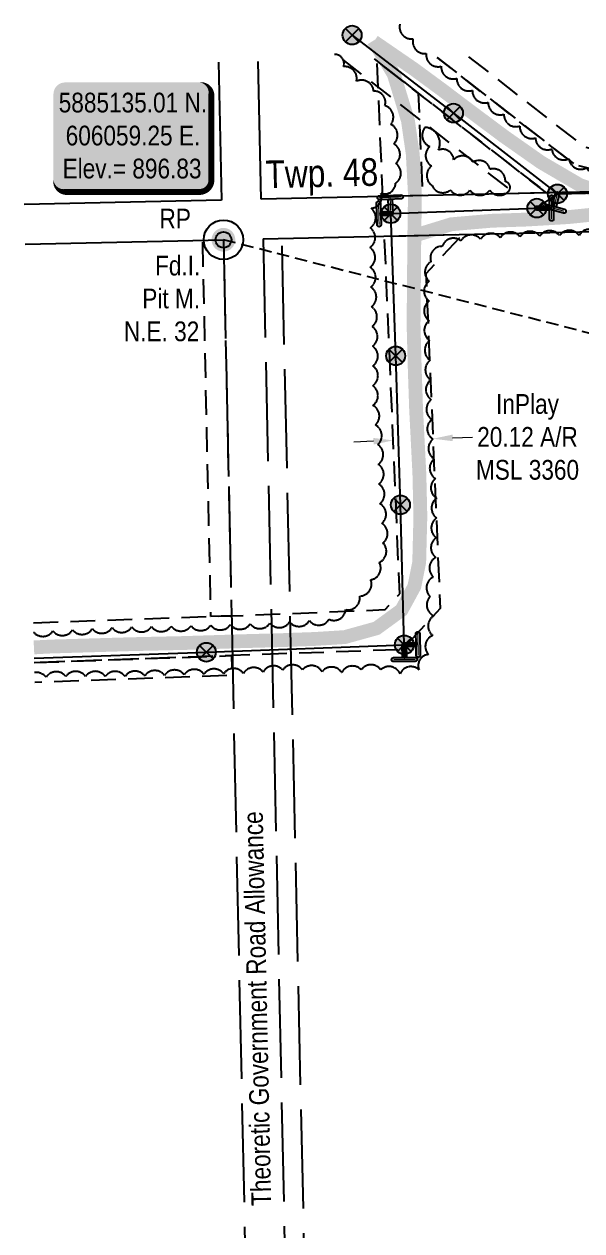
# Model space of a CAD drawing. Extents: x 603855 to 610284, y 5883755 to 5888048.
# Drawn here: x 605958 to 606241, y 5884633 to 5885244 of the extents above; entities that cross this region are included whole.
import ezdxf

# ---------------------------------------------------------------- set-up
doc = ezdxf.new("R2010")
doc.units = 0
doc.header["$LTSCALE"] = 5
doc.header["$PDMODE"] = 34
doc.header["$PDSIZE"] = 0.03
for name, pattern in [('0', [1, 1, 0]), ('foc-ACCESSROAD', [3.75, 2.5, -1.25]), ('foc-FLOWLINE', [3.75, 2.5, -1.25]), ('foc-TIELINE', [1.875, 1.25, -0.625]), ('foc-UNSURVEYED', [12.5, 10, -2.5]), ('POWERLINE5', [7.8, 2.4, -0.6, 0.6, -0.6, 0.6, -0.6, 2.4])]:
    doc.linetypes.add(name, pattern=pattern)
doc.layers.get('Defpoints').update_dxf_attribs({"color": 9})
for name, color, linetype in [('35', 37, 'Continuous'), ('AS-POWER', 104, 'foc-POWER'), ('AS-POWER-EXISTING', 72, 'POWERLINE5'), ('AS-ROADS', 254, 'Continuous'), ('AS-SYMBOL', 7, 'Continuous'), ('C-AR', 13, 'foc-ACCESSROAD'), ('C-FLOWLINE', 13, 'foc-FLOWLINE'), ('C-WS', 13, 'foc-ACCESSROAD'), ('D-TXT', 6, 'Continuous'), ('DETAIL-T', 7, 'Continuous'), ('F-EZE', 190, 'foc-FLOWLINE'), ('L-MON', 1, 'Continuous'), ('L-MON-T', 1, 'Continuous'), ('L-ROAD-T', 7, 'Continuous'), ('L-SEC', 7, 'Continuous'), ('L-TIE', 7, 'foc-TIELINE'), ('L-USEC', 7, 'foc-UNSURVEYED'), ('T-BUSH', 110, '0')]:
    doc.layers.add(name, color=color, linetype=linetype)
doc.layers.add('C-AR-T', color=13, linetype='Continuous', lineweight=9)
doc.styles.add('80', font='ARIALN.TTF', dxfattribs={"height": 10})
doc.styles.add('80CG', font='ARIALN.TTF', dxfattribs={"height": 10})
doc.styles.add('80L', font='ARIALN.TTF', dxfattribs={"height": 10})
doc.styles.add('foc-LtypeFont', font='ARIALN.TTF', dxfattribs={"height": 7.35})
doc.linetypes.add('foc-POWER', pattern='A,6,-1,["P",foc-LtypeFont,S=0.2,R=0,X=-0.625,Y=-0.75],-1.24,4', length=12.24)
doc.dimstyles.new('Compass 5 000', dxfattribs={"dimscale": 5, "dimtxt": 9, "dimasz": 2, "dimexe": 0.2, "dimexo": 0.0625, "dimgap": 0.5, "dimtad": 0, "dimtih": 1, "dimtoh": 1, "dimzin": 0, "dimdsep": 46, "dimtxsty": '80CG', "dimcen": 0.1, "dimse1": 1, "dimse2": 1, "dimclrd": 256, "dimclrt": 256, "dimaunit": 1, "dimadec": 4, "dimazin": 0, "dimtfac": 0.06, "dimtofl": 0, "dimtmove": 0, "dimatfit": 1, "dimfxl": 0.2, "dimtolj": 1, "dimtzin": 0, "dimlwd": -1, "dimarcsym": 0})

# ---------------------------------------------------------------- blocks, each defined once
blk = doc.blocks.new('*D389')
at = {"layer": 'C-AR-T', "transparency": 16777216}
for p, q in [((606135.22, 5885032.98), (606125.23, 5885032.55)), ((606175.3, 5885034.69), (606185.29, 5885035.12))]:
    blk.add_line(p, q, dxfattribs=at)
for points in [[(606175.23, 5885036.35), (606175.37, 5885033.02), (606165.31, 5885034.26)], [(606135.15, 5885034.65), (606135.29, 5885031.32), (606145.21, 5885033.41)]]:
    blk.add_solid(points, dxfattribs=at)
at = {"layer": 'Defpoints', "color": 0, "transparency": 16777216}
for p in [(606145.01, 5885038.09), (606165.11, 5885038.95), (606165.31, 5885034.26)]:
    blk.add_point(p, dxfattribs=at)
at = {"layer": 'C-AR-T', "transparency": 16777216, "insert": (606213.2, 5885035.12), "char_height": 10, "attachment_point": 5, "style": '80CG'}
blk.add_mtext('\\A1;InPlay\\P20.12 A/R\\PMSL 3360', dxfattribs=at)
blk = doc.blocks.new('fdia')
at = {"color": 255, "const_width": 1}
blk.add_lwpolyline([(-0.5, 0, 1), (0.5, 0, 1)], format="xyb", close=True, dxfattribs=at)
blk = doc.blocks.new('Fdiaa')
blk.add_blockref('fdia', (0, 0))
blk = doc.blocks.new('fdib')
at = {"color": 1, "const_width": 1.6}
blk.add_lwpolyline([(-0.4, 0, 1), (0.4, 0, 1)], format="xyb", close=True, dxfattribs=at)
at = {"color": 1}
blk.add_circle((0, 0), 0.8, dxfattribs=at)
blk = doc.blocks.new('Fdibb')
blk.add_blockref('fdib', (0, 0))
blk = doc.blocks.new('fdicc')
for name in ['Fdibb', 'Fdiaa']:
    blk.add_blockref(name, (0, 0))
blk = doc.blocks.new('FDI')
blk.add_blockref('fdicc', (0, 0))
blk = doc.blocks.new('POWERPOLE')
h = blk.add_hatch(color=255)
edge = h.paths.add_edge_path()
edge.add_arc((0, 0), 0.96, 0, 360)
at = {"linetype": 'Continuous'}
for p, q in [((0.68, -0.68), (-0.68, 0.68)), ((-0.68, -0.68), (0.68, 0.68))]:
    blk.add_line(p, q, dxfattribs=at)
blk.add_circle((0, 0), 0.96, dxfattribs=at)
blk = doc.blocks.new('*U411')
h = blk.add_hatch(color=255)
h.dxf.hatch_style = 1
edge = h.paths.add_edge_path()
edge.add_arc((0, -1.1), 0.2, 179.7849, 359.7849, ccw=False)
edge.add_line((-0.2, -1.1), (-0.2, 0.2))
edge.add_line((-0.2, 0.2), (-0.2, 1.1))
edge.add_arc((0, 1.1), 0.2, -0.2151, 179.7849, ccw=False)
edge.add_line((0.2, 1.1), (0.2, -1.1))
h = blk.add_hatch(color=255)
h.dxf.hatch_style = 1
edge = h.paths.add_edge_path()
edge.add_arc((-1.49, 0.01), 0.2, 89.7849, 269.7849, ccw=False)
edge.add_line((-1.49, 0.21), (-0.2, 0.2))
edge.add_line((-0.2, 0.2), (-0.2, -0.2))
edge.add_line((-0.2, -0.2), (-1.49, -0.19))
at = {"color": 255}
blk.add_lwpolyline([(0.2, -1.1, -1), (-0.2, -1.1), (-0.2, 0.2), (-0.2, 1.1, -1), (0.2, 1.1)], format="xyb", close=True, dxfattribs=at)
at = {"color": 255, "flags": 128}
blk.add_lwpolyline([(-1.49, -0.19, -1), (-1.49, 0.21), (-0.2, 0.2), (-0.2, -0.2)], format="xyb", close=True, dxfattribs=at)
at = {"color": 72, "const_width": 0.1, "flags": 128}
for points in [[(-1.49, 0.01), (0, 0)], [(0, -1.1), (0, 1.1)]]:
    blk.add_lwpolyline(points, dxfattribs=at)
blk = doc.blocks.new('*U412')
h = blk.add_hatch(color=255)
h.dxf.hatch_style = 1
edge = h.paths.add_edge_path()
edge.add_arc((0.39, 1.46), 0.2, -15.0268, 164.9732, ccw=False)
edge.add_line((0.58, 1.41), (0.25, 0.14))
edge.add_line((0.25, 0.14), (-0.14, 0.25))
edge.add_line((-0.14, 0.25), (0.2, 1.51))
h = blk.add_hatch(color=255)
h.dxf.hatch_style = 1
edge = h.paths.add_edge_path()
edge.add_arc((-1.06, 0.29), 0.2, 74.9732, 254.9732, ccw=False)
edge.add_line((-1.01, 0.48), (0.25, 0.14))
edge.add_line((0.25, 0.14), (1.11, -0.09))
edge.add_arc((1.06, -0.29), 0.2, -105.0268, 74.9732, ccw=False)
edge.add_line((1.01, -0.48), (-1.11, 0.09))
at = {"color": 255, "flags": 128}
blk.add_lwpolyline([(0.2, 1.51, -1), (0.58, 1.41), (0.25, 0.14), (-0.14, 0.25)], format="xyb", close=True, dxfattribs=at)
at = {"color": 72, "const_width": 0.1, "flags": 128}
for points in [[(0.39, 1.46), (0, 0)], [(-1.06, 0.29), (1.06, -0.29)]]:
    blk.add_lwpolyline(points, dxfattribs=at)
at = {"color": 255}
blk.add_lwpolyline([(-1.11, 0.09, -1), (-1.01, 0.48), (0.25, 0.14), (1.11, -0.09, -1), (1.01, -0.48)], format="xyb", close=True, dxfattribs=at)
blk = doc.blocks.new('*U410')
h = blk.add_hatch(color=255)
h.dxf.hatch_style = 1
edge = h.paths.add_edge_path()
edge.add_arc((1.1, 0.04), 0.2, -88.022, 91.978, ccw=False)
edge.add_line((1.11, -0.16), (-0.19, -0.21))
edge.add_line((-0.19, -0.21), (-1.09, -0.24))
edge.add_arc((-1.1, -0.04), 0.2, 91.978, 271.978, ccw=False)
edge.add_line((-1.11, 0.16), (1.09, 0.24))
h = blk.add_hatch(color=255)
h.dxf.hatch_style = 1
edge = h.paths.add_edge_path()
edge.add_arc((0.06, -1.66), 0.2, -178.022, 1.978, ccw=False)
edge.add_line((-0.14, -1.66), (-0.19, -0.21))
edge.add_line((-0.19, -0.21), (0.21, -0.19))
edge.add_line((0.21, -0.19), (0.26, -1.65))
at = {"color": 255}
blk.add_lwpolyline([(1.09, 0.24, -1), (1.11, -0.16), (-0.19, -0.21), (-1.09, -0.24, -1), (-1.11, 0.16)], format="xyb", close=True, dxfattribs=at)
at = {"color": 72, "const_width": 0.1, "flags": 128}
for points in [[(1.1, 0.04), (-1.1, -0.04)], [(0.06, -1.66), (0, 0)]]:
    blk.add_lwpolyline(points, dxfattribs=at)
at = {"color": 255, "flags": 128}
blk.add_lwpolyline([(0.26, -1.65, -1), (-0.14, -1.66), (-0.19, -0.21), (0.21, -0.19)], format="xyb", close=True, dxfattribs=at)
blk = doc.blocks.new('*U409')
h = blk.add_hatch(color=255)
h.dxf.hatch_style = 1
edge = h.paths.add_edge_path()
edge.add_arc((-0.03, 1.1), 0.2, 1.3331, 181.3331, ccw=False)
edge.add_line((0.17, 1.1), (0.2, -0.2))
edge.add_line((0.2, -0.2), (0.23, -1.1))
edge.add_arc((0.03, -1.1), 0.2, -178.6669, 1.3331, ccw=False)
edge.add_line((-0.17, -1.1), (-0.23, 1.1))
h = blk.add_hatch(color=255)
h.dxf.hatch_style = 1
edge = h.paths.add_edge_path()
edge.add_arc((1.21, 0.03), 0.2, -88.6669, 91.3331, ccw=False)
edge.add_line((1.22, -0.17), (0.2, -0.2))
edge.add_line((0.2, -0.2), (0.2, 0.2))
edge.add_line((0.2, 0.2), (1.21, 0.23))
at = {"color": 255}
blk.add_lwpolyline([(-0.23, 1.1, -1), (0.17, 1.1), (0.2, -0.2), (0.23, -1.1, -1), (-0.17, -1.1)], format="xyb", close=True, dxfattribs=at)
at = {"color": 72, "const_width": 0.1, "flags": 128}
for points in [[(-0.03, 1.1), (0.03, -1.1)], [(1.21, 0.03), (0, 0)]]:
    blk.add_lwpolyline(points, dxfattribs=at)
at = {"color": 255, "flags": 128}
blk.add_lwpolyline([(1.21, 0.23, -1), (1.22, -0.17), (0.2, -0.2), (0.2, 0.2)], format="xyb", close=True, dxfattribs=at)
blk = doc.blocks.new('*U414')
h = blk.add_hatch(color=255)
h.dxf.hatch_style = 1
edge = h.paths.add_edge_path()
edge.add_arc((0.02, -1.1), 0.2, -178.8273, 1.1727, ccw=False)
edge.add_line((-0.18, -1.1), (-0.2, 0.2))
edge.add_line((-0.2, 0.2), (-0.22, 1.1))
edge.add_arc((-0.02, 1.1), 0.2, 1.1727, 181.1727, ccw=False)
edge.add_line((0.18, 1.1), (0.22, -1.1))
h = blk.add_hatch(color=255)
h.dxf.hatch_style = 1
edge = h.paths.add_edge_path()
edge.add_arc((-1.39, -0.03), 0.2, 91.1727, 271.1727, ccw=False)
edge.add_line((-1.39, 0.17), (-0.2, 0.2))
edge.add_line((-0.2, 0.2), (-0.2, -0.2))
edge.add_line((-0.2, -0.2), (-1.38, -0.23))
at = {"color": 255}
blk.add_lwpolyline([(0.22, -1.1, -1), (-0.18, -1.1), (-0.2, 0.2), (-0.22, 1.1, -1), (0.18, 1.1)], format="xyb", close=True, dxfattribs=at)
at = {"color": 255, "flags": 128}
blk.add_lwpolyline([(-1.38, -0.23, -1), (-1.39, 0.17), (-0.2, 0.2), (-0.2, -0.2)], format="xyb", close=True, dxfattribs=at)
at = {"color": 72, "const_width": 0.1, "flags": 128}
for points in [[(-1.39, -0.03), (0, 0)], [(0.02, -1.1), (-0.02, 1.1)]]:
    blk.add_lwpolyline(points, dxfattribs=at)
blk = doc.blocks.new('*U413')
h = blk.add_hatch(color=255)
h.dxf.hatch_style = 1
edge = h.paths.add_edge_path()
edge.add_arc((-0.01, 1.49), 0.2, 0.2926, 180.2926, ccw=False)
edge.add_line((0.19, 1.49), (0.2, 0.2))
edge.add_line((0.2, 0.2), (-0.2, 0.2))
edge.add_line((-0.2, 0.2), (-0.21, 1.49))
h = blk.add_hatch(color=255)
h.dxf.hatch_style = 1
edge = h.paths.add_edge_path()
edge.add_arc((-1.1, -0.01), 0.2, 90.2926, 270.2926, ccw=False)
edge.add_line((-1.1, 0.19), (0.2, 0.2))
edge.add_line((0.2, 0.2), (1.1, 0.21))
edge.add_arc((1.1, 0.01), 0.2, -89.7074, 90.2926, ccw=False)
edge.add_line((1.1, -0.19), (-1.1, -0.21))
at = {"color": 255, "flags": 128}
blk.add_lwpolyline([(-0.21, 1.49, -1), (0.19, 1.49), (0.2, 0.2), (-0.2, 0.2)], format="xyb", close=True, dxfattribs=at)
at = {"color": 72, "const_width": 0.1, "flags": 128}
for points in [[(-0.01, 1.49), (0, 0)], [(-1.1, -0.01), (1.1, 0.01)]]:
    blk.add_lwpolyline(points, dxfattribs=at)
at = {"color": 255}
blk.add_lwpolyline([(-1.1, -0.21, -1), (-1.1, 0.19), (0.2, 0.2), (1.1, 0.21, -1), (1.1, -0.19)], format="xyb", close=True, dxfattribs=at)
blk = doc.blocks.new('*U415')
h = blk.add_hatch(color=254)
edge = h.paths.add_edge_path()
edge.add_line((-34, -28.5), (34, -28.5))
edge.add_arc((34, -22.5), 6, 270, 360)
edge.add_line((40, -22.5), (40, 21))
edge.add_arc((34, 21), 6, 0, 90)
edge.add_line((34, 27), (-34, 27))
edge.add_arc((-34, 21), 6, 90, 180)
edge.add_line((-40, 21), (-40, -22.5))
edge.add_arc((-34, -22.5), 6, 180, 270)
at = {"color": 1, "flags": 128}
blk.add_lwpolyline([(-34, -28.5, 3, 3, 0), (34, -28.5, 3, 3, 0.414214), (40, -22.5, 3, 3, 0), (40, 21, 3, 0, 0.414214), (34, 27, 0, 0, 0), (-34, 27, 0, 0, 0.414214), (-40, 21, 0, 0, 0), (-40, -22.5, 0, 3, 0.414214)], format="xyseb", close=True, dxfattribs=at)
blk.add_lwpolyline([(-35.09, -11.39, 0, 10, 0), (0, 0, 5, 5, 0)], format="xyseb", dxfattribs=at)
at = {"color": 1, "style": '80'}
blk.add_attdef('ENTER_TEXT_001', (-35.99, -5), '', height=10, dxfattribs=at)
blk = doc.blocks.new('RP')
at = {"layer": '35', "color": 3}
blk.add_circle((0, 0), 10, dxfattribs=at)
at = {"layer": '35', "color": 3, "style": '80'}
blk.add_attdef('RP_001', (-32.36, 5.75), '', height=10, dxfattribs=at)

msp = doc.modelspace()

# ---------------------------------------------------------------- linework, layer by layer
at = {"layer": 'AS-POWER', "flags": 128}
for points in [[(606124.381, 5885238.676), (606175.704, 5885199.175), (606228.339, 5885158.244)], [(606228.339, 5885158.244), (606313.557, 5885160.326), (606411.592, 5885162.394), (606513.465, 5885164.788), (606596.215, 5885166.498), (606670.901, 5885167.941), (606761.828, 5885169.591), (606845.615, 5885171.287), (606962.308, 5885173.342), (607061.762, 5885175.877), (607136.47, 5885177.813), (607212.589, 5885179.764), (607305.937, 5885181.827), (607790.22, 5885192.089)], [(605963.433, 5884923.138), (606050.602, 5884926.16), (606150.818, 5884929.895), (606148.855, 5885000.789), (606146.466, 5885076.227), (606143.963, 5885148.234), (606217.937, 5885151.052), (606228.339, 5885158.244)]]:
    msp.add_lwpolyline(points, dxfattribs=at)
at = {"layer": 'AS-ROADS', "const_width": 7, "flags": 128}
for points in [[(606135.227, 5885235.865), (606145.526, 5885218.783), (606152.659, 5885195.354), (606155.113, 5885178.401), (606156.198, 5885157.871), (606155.894, 5885136.79), (606155.505, 5885091.941), (606156.118, 5885069.3), (606156.79, 5885049.348), (606158.453, 5885016.443), (606158.956, 5884994.975), (606158.368, 5884971.688), (606155.904, 5884959.426), (606149.401, 5884947.483), (606136.755, 5884938.26), (606120.683, 5884933.808), (606105.713, 5884932.872), (606090.065, 5884932.306), (606068.048, 5884931.706), (606039.372, 5884930.808), (606011.93, 5884930.198), (605972.197, 5884929.038), (605963.313, 5884928.591)], [(606277.566, 5885149.859), (606239.66, 5885162.759), (606220.087, 5885174.194), (606201.542, 5885187.211), (606183.031, 5885201.01), (606170.358, 5885210.614), (606155.559, 5885221.497), (606135.401, 5885235.343)]]:
    msp.add_lwpolyline(points, dxfattribs=at)
at = {"layer": 'AS-ROADS', "flags": 128}
msp.add_lwpolyline([(606155.631, 5885137.021, 7, 7, 0), (606174.591, 5885142.86, 7, 7, 0), (606195.033, 5885144.641, 7, 7, 0), (606213.023, 5885145.259, 7, 7, 0), (606233.66, 5885146.486, 7, 7, 0), (606256.101, 5885148.74, 7, 7, 0), (606277.556, 5885149.668, 7, 7, 0), (606298.824, 5885149.273, 7, 7, 0), (606328.267, 5885148.097, 7, 7, 0), (606385.746, 5885147.789, 7, 7, 0), (606397.914, 5885148.077, 7, 7, 0), (606418.302, 5885150.057, 7, 7, 0), (606442.241, 5885154.697, 7, 7, 0), (606477.837, 5885165.345, 7, 7, 0), (606491.917, 5885169.417, 7, 7, 0), (606509.354, 5885170.495, 7, 7, 0), (606526.775, 5885167.52, 7, 7, 0), (606550.566, 5885160.74, 7, 7, 0), (606570.244, 5885157.04, 7, 7, 0), (606588.948, 5885154.509, 7, 7, 0), (606619.792, 5885154.117, 7, 7, 0)], format="xyseb", dxfattribs=at)
at = {"layer": 'C-AR', "flags": 128}
msp.add_lwpolyline([(606167.416, 5885227.328), (606237.28, 5885172.923), (606288.94, 5885160.211), (606222.852, 5885158.747), (606135.547, 5885226.622)], dxfattribs=at)
msp.add_lwpolyline([(606160.05, 5885157.356), (606139.934, 5885156.91), (606137.584, 5885212.349), (606137.027, 5885225.465), (606157.853, 5885209.234), (606158.411, 5885196.115), (606160.05, 5885157.356)], close=True, dxfattribs=at)
at = {"layer": 'C-FLOWLINE', "flags": 128}
msp.add_lwpolyline([(606183.345, 5885227.681), (606241.748, 5885182.201), (606288.66, 5885170.922), (606329.544, 5885161.111), (606288.94, 5885160.211), (606237.28, 5885172.923), (606167.416, 5885227.328)], dxfattribs=at)
at = {"layer": 'C-WS', "flags": 128}
msp.add_lwpolyline([(605963.038, 5884940.99), (606052.923, 5884944.314), (606062.926, 5884944.543), (606093.069, 5884945.766), (606141.149, 5884947.718), (606148.523, 5884955.699), (606140.803, 5885136.813), (606180.468, 5885137.691), (606161.75, 5885117.779), (606168.976, 5884948.289), (606149.751, 5884927.482), (606093.516, 5884925.499), (606063.37, 5884924.418), (605963.483, 5884920.905)], dxfattribs=at)
at = {"layer": 'F-EZE', "flags": 128}
for points in [[(606135.547, 5885226.622), (606222.852, 5885158.747), (606206.878, 5885158.393), (606119.721, 5885226.272)], [(605963.483, 5884920.905), (606063.37, 5884924.418), (606063.59, 5884914.415), (605963.706, 5884910.812)]]:
    msp.add_lwpolyline(points, dxfattribs=at)
msp.add_lwpolyline([(606063.326, 5884944.559), (606052.923, 5884944.314), (606048.751, 5885134.776), (606059.252, 5885135.006), (606063.326, 5884944.559)], close=True, dxfattribs=at)
at = {"layer": 'L-SEC'}
for p, q in [((606056.769, 5885224.877), (606058.29, 5885155.102)), ((606078.397, 5885155.547), (606076.873, 5885225.323)), ((606884.641, 5885173.408), (606078.397, 5885155.547)), ((606058.29, 5885155.102), (605958.352, 5885152.913)), ((606079.359, 5885135.451), (606885.086, 5885153.301)), ((605958.792, 5885132.806), (606059.252, 5885135.006))]:
    msp.add_line(p, q, dxfattribs=at)
at = {"layer": 'L-TIE'}
msp.add_line((606628.516, 5884989.644), (606059.252, 5885135.006), dxfattribs=at)
at = {"layer": 'L-USEC'}
for p, q in [((606059.252, 5885135.006), (606076.441, 5884331.411)), ((606079.359, 5885135.451), (606096.544, 5884331.854)), ((606106.596, 5884332.085), (606088.883, 5885135.662))]:
    msp.add_line(p, q, dxfattribs=at)
at = {"layer": 'T-BUSH', "flags": 128}
for points in [[(606148.559, 5885244.214, 0.5205671), (606155.219, 5885236.759, 0.5205671), (606161.878, 5885229.304, 0.5205671), (606169.472, 5885222.854, 0.5205671), (606177.384, 5885216.744, 0.5205671), (606185.295, 5885210.634, 0.5205671), (606193.259, 5885204.593, 0.5205671), (606201.253, 5885198.592, 0.5205671), (606209.248, 5885192.592, 0.5205671), (606217.243, 5885186.592, 0.5205671), (606225.486, 5885180.97, 0.5205671), (606234.174, 5885176.026, 0.5205671), (606242.953, 5885171.41, 0.5205671), (606252.946, 5885171.178, 0.5205671), (606262.939, 5885170.945, 0.5205671), (606272.933, 5885170.712, 0.5205671), (606282.926, 5885170.479, 0.5205671), (606292.919, 5885170.247, 0.5205671), (606302.911, 5885170.193, 0.5205671), (606312.896, 5885170.65, 0.5205671), (606322.882, 5885171.106, 0.5205671), (606332.867, 5885171.563, 0.5205671), (606342.853, 5885172.02, 0.5205671), (606352.844, 5885172.304, 0.5205671), (606362.838, 5885172.471, 0.5205671), (606372.833, 5885172.638, 0.5205671), (606382.828, 5885172.805, 0.5205671), (606392.822, 5885172.972, 0.5205671), (606402.792, 5885173.612, 0.5205671), (606412.747, 5885174.512, 0.5205671), (606422.729, 5885174.132, 0.5205671), (606432.718, 5885174.182, 0.5205671), (606442.71, 5885174.482, 0.5205671), (606451.861, 5885176.29, 0.5205671), (606450.286, 5885185.964, 0.5205671), (606450.019, 5885195.78, 0.5205671), (606448.917, 5885205.457, 0.5205671), (606452.869, 5885212.556, 0.5205671), (606461.188, 5885218.098, 0.5205671), (606470.049, 5885222.626, 0.5205671), (606478.867, 5885227.227, 0.5205671), (606487.139, 5885232.839, 0.5205671), (606494.1, 5885226.307, 0.5205671), (606500.984, 5885219.059, 0.5205671), (606505.296, 5885210.205, 0.5205671), (606500.638, 5885204.375, 0.5205671), (606491.412, 5885200.53, 0.5205671), (606482.185, 5885196.684, 0.5205671), (606475.949, 5885188.884, 0.5205671), (606473.69, 5885179.767, 0.5205671), (606480.071, 5885175.736, 0.5205671), (606489.862, 5885177.752, 0.5205671), (606499.652, 5885179.768, 0.5205671), (606509.565, 5885179.777, 0.5205671), (606519.528, 5885178.962, 0.5205671), (606529.377, 5885177.342, 0.5205671), (606539.225, 5885175.853, 0.5205671), (606549.221, 5885175.892, 0.5205671), (606559.214, 5885175.791, 0.5205671), (606569.2, 5885175.351, 0.5205671), (606579.193, 5885175.428, 0.5205671), (606589.188, 5885175.595, 0.5205671), (606599.183, 5885175.762, 0.5205671), (606609.097, 5885177.038, 0.5205671), (606619.01, 5885178.32, 0.5205671), (606628.955, 5885179.298, 0.5205671), (606638.926, 5885179.95, 0.5205671), (606648.921, 5885180.067, 0.5205671), (606658.756, 5885181.269, 0.5205671), (606662.305, 5885189.774, 0.5205671), (606662.704, 5885199.594, 0.5205671), (606661.931, 5885209.557, 0.5205671), (606661.938, 5885219.553, 0.5205671), (606661.907, 5885229.549, 0.4291982), (606663.124, 5885238.31, 0.4291982)], [(605963.141, 5884936.345, 0.5033705), (605972.923, 5884936.959, 0.5205671), (605982.905, 5884937.5, 0.5205671), (605992.886, 5884938.046, 0.5205671), (606002.867, 5884938.592, 0.5205671), (606012.856, 5884938.922, 0.5205671), (606022.85, 5884939.13, 0.5205671), (606032.844, 5884939.339, 0.5205671), (606042.838, 5884939.547, 0.5205671), (606052.828, 5884939.861, 0.5205671), (606062.819, 5884940.203, 0.5205671), (606072.809, 5884940.544, 0.5205671), (606082.799, 5884940.886, 0.5205671), (606092.775, 5884941.506, 0.5205671), (606102.751, 5884942.148, 0.5205671), (606112.726, 5884942.79, 0.5205671), (606121.159, 5884947.72, 0.5205671), (606128.243, 5884954.561, 0.5205671), (606133.831, 5884962.849, 0.5205671), (606138.165, 5884971.652, 0.5205671), (606140.011, 5884981.476, 0.5205671), (606139.518, 5884991.396, 0.5205671), (606138.485, 5885001.339, 0.5205671), (606137.934, 5885011.312, 0.5205671), (606137.701, 5885021.305, 0.5205671), (606137.433, 5885031.296, 0.5205671), (606136.189, 5885041.214, 0.5205671), (606134.945, 5885051.132, 0.5205671), (606134.863, 5885061.118, 0.5205671), (606134.948, 5885071.114, 0.5205671), (606134.768, 5885081.108, 0.5205671), (606134.547, 5885091.101, 0.5205671), (606134.226, 5885101.092, 0.5205671), (606133.893, 5885111.083, 0.5205671), (606133.552, 5885121.073, 0.5205671), (606133.417, 5885131.065, 0.5205671), (606133.59, 5885141.059, 0.5205671), (606133.979, 5885151.034, 0.5205671), (606139.009, 5885158.583, 0.5205671), (606146.407, 5885163.658, 0.5205671), (606146.601, 5885173.652, 0.5205671), (606145.504, 5885183.571, 0.5205671), (606144.055, 5885193.453, 0.5205671), (606141.017, 5885202.976, 0.5205671), (606135.291, 5885210.323, 0.5205671), (606126.608, 5885215.275, 0.5205671), (606120.082, 5885222.667, 0.5205671), (606115.44, 5885228.885)], [(607189.078, 5885043.662, 0.5205671), (607188.42, 5885053.636, 0.5205671), (607187.763, 5885063.61, 0.5205671), (607187.028, 5885073.577, 0.5205671), (607185.693, 5885083.484, 0.5205671), (607184.357, 5885093.39, 0.5205671), (607183.022, 5885103.296, 0.5205671), (607181.684, 5885113.202, 0.5205671), (607179.305, 5885122.911, 0.5205671), (607176.925, 5885132.62, 0.5205671), (607176.066, 5885142.57, 0.5205671), (607174.345, 5885152.268, 0.5205671), (607167.464, 5885157.36, 0.5205671), (607157.468, 5885157.417, 0.5205671), (607147.478, 5885157.137, 0.5205671), (607137.489, 5885156.752, 0.5205671), (607127.499, 5885156.41, 0.5205671), (607117.508, 5885156.131, 0.5205671), (607107.512, 5885156.011, 0.5205671), (607097.517, 5885155.896, 0.5205671), (607087.521, 5885155.839, 0.5205671), (607077.537, 5885155.596, 0.5205671), (607069.119, 5885150.61, 0.5205671), (607061.078, 5885144.673, 0.5205671), (607051.124, 5885144.351, 0.5205671), (607041.13, 5885144.147, 0.5205671), (607031.139, 5885144.064, 0.5205671), (607021.164, 5885144.714, 0.5205671), (607011.236, 5885143.685, 0.5205671), (607002.227, 5885144.87, 0.5205671), (606995.645, 5885152.392, 0.5205671), (606985.819, 5885152.781, 0.5205671), (606975.823, 5885152.842, 0.5205671), (606965.828, 5885153.008, 0.5205671), (606955.835, 5885153.22, 0.5205671), (606945.843, 5885153.491, 0.5205671), (606935.85, 5885153.503, 0.5205671), (606925.858, 5885153.219, 0.5205671), (606915.866, 5885152.934, 0.5205671), (606910.098, 5885146.692, 0.5205671), (606906.654, 5885138.059, 0.5205671), (606897.455, 5885137.989, 0.5205671), (606887.783, 5885140.512, 0.5205671), (606878.485, 5885144.169, 0.5205671), (606869.211, 5885147.901, 0.5205671), (606859.244, 5885147.662, 0.5205671), (606849.279, 5885147.942, 0.5205671), (606839.348, 5885149.073, 0.5205671), (606829.417, 5885150.213, 0.5205671), (606819.451, 5885150.711, 0.5205671), (606809.455, 5885150.652, 0.5205671), (606799.853, 5885148.396, 0.5205671), (606795.641, 5885139.892, 0.5205671), (606789.574, 5885132, 0.5205671), (606789.034, 5885122.312, 0.5205671), (606786.143, 5885113.544, 0.5205671), (606777.177, 5885111.372, 0.5205671), (606767.185, 5885111.207, 0.5205671), (606757.211, 5885110.552, 0.5205671), (606747.445, 5885109.324, 0.5205671), (606740.348, 5885109.532, 0.5205671), (606735.79, 5885118.429, 0.5205671), (606743.516, 5885124.668, 0.5205671), (606748.074, 5885132.709, 0.5205671), (606747.753, 5885142.689, 0.5205671), (606741.533, 5885148.345, 0.5205671), (606731.583, 5885148.95, 0.5205671), (606721.589, 5885148.741, 0.5205671), (606711.597, 5885148.466, 0.5205671), (606701.606, 5885148.148, 0.5205671), (606691.619, 5885147.73, 0.5205671), (606681.632, 5885147.29, 0.5205671), (606671.687, 5885146.362, 0.5205671), (606661.757, 5885145.279, 0.5205671), (606651.761, 5885145.281, 0.5205671), (606641.802, 5885144.881, 0.5205671), (606638.162, 5885135.925, 0.5205671), (606637.367, 5885125.962, 0.5205671), (606636.896, 5885115.977, 0.5205671), (606636.922, 5885105.991, 0.5205671), (606637.346, 5885096.004, 0.5205671), (606637.559, 5885086.011, 0.5205671), (606637.734, 5885076.016, 0.5205671), (606638.212, 5885066.038, 0.5205671), (606639.077, 5885056.079, 0.5205671), (606642.334, 5885047.678, 0.5205671), (606651.091, 5885042.859, 0.5205671), (606659.292, 5885037.188, 0.5205671), (606667.423, 5885031.866, 0.5205671), (606674.634, 5885028.717, 0.5205671), (606677.938, 5885019.283, 0.5205671), (606674.672, 5885010.782, 0.5205671), (606669.1, 5885002.514, 0.5205671), (606665.051, 5884993.41, 0.5205671), (606657.832, 5884986.496, 0.5205671), (606655.518, 5884976.959, 0.5205671), (606648.469, 5884969.952, 0.5205671), (606641.851, 5884964.161, 0.5205671), (606632.179, 5884965.938, 0.5205671), (606628.878, 5884975.309, 0.5205671), (606623.486, 5884983.722, 0.5205671), (606618.395, 5884992.317, 0.5205671), (606613.98, 5885001.22, 0.5205671), (606611.648, 5885010.94, 0.5205671), (606612.33, 5885020.791, 0.5205671), (606613.81, 5885030.677, 0.5205671), (606615.998, 5885040.43, 0.5205671), (606617.746, 5885050.244, 0.5205671), (606618.309, 5885060.224, 0.5205671), (606619.836, 5885070.056, 0.5205671), (606621.561, 5885079.838, 0.5205671), (606621.611, 5885089.834, 0.5205671), (606621.68, 5885099.83, 0.5205671), (606621.943, 5885109.822, 0.5205671), (606622.205, 5885119.815, 0.5205671), (606621.948, 5885129.805, 0.5205671), (606621.58, 5885139.794, 0.5205671), (606615.259, 5885144.583, 0.5205671), (606605.276, 5885144.906, 0.5205671), (606595.305, 5885145.616, 0.5205671), (606585.335, 5885146.33, 0.5205671), (606575.364, 5885147.043, 0.5205671), (606565.507, 5885148.559, 0.5205671), (606555.725, 5885150.621, 0.5205671), (606545.944, 5885152.682, 0.5205671), (606536.163, 5885154.743, 0.5205671), (606526.434, 5885152.546, 0.5205671), (606516.455, 5885152.891, 0.5205671), (606506.468, 5885153.317, 0.5205671), (606496.481, 5885153.743, 0.5205671), (606486.494, 5885154.169, 0.5205671), (606476.507, 5885154.595, 0.5205671), (606467.278, 5885151.129, 0.5205671), (606457.735, 5885148.155, 0.5205671), (606448.191, 5885145.181, 0.5205671), (606438.318, 5885143.721, 0.5205671), (606428.403, 5885142.449, 0.5205671), (606418.488, 5885141.177, 0.5205671), (606408.538, 5885140.286, 0.5205671), (606398.559, 5885139.693, 0.5205671), (606388.581, 5885139.101, 0.5205671), (606378.596, 5885138.745, 0.5205671), (606368.601, 5885138.824, 0.5205671), (606358.605, 5885138.902, 0.5205671), (606348.609, 5885138.981, 0.5205671), (606338.615, 5885139.132, 0.5205671), (606328.623, 5885139.422, 0.5205671), (606318.631, 5885139.713, 0.5205671), (606308.639, 5885140.003, 0.5205671), (606298.653, 5885140.403, 0.5205671), (606288.677, 5885141.038, 0.5205671), (606278.701, 5885141.673, 0.5205671), (606268.718, 5885142.105, 0.5205671), (606258.995, 5885140.402, 0.5205671), (606249.244, 5885138.23, 0.5205671), (606239.36, 5885137.187, 0.5205671), (606229.367, 5885137.102, 0.5205671), (606219.375, 5885136.816, 0.5205671), (606209.383, 5885136.531, 0.5205671), (606199.401, 5885136.047, 0.5205671), (606189.436, 5885135.261, 0.5205671), (606179.471, 5885134.475, 0.5205671), (606170.047, 5885131.693, 0.5205671), (606164.329, 5885123.888, 0.5205671), (606163.382, 5885113.989, 0.5205671), (606163.392, 5885103.993, 0.5205671), (606163.403, 5885093.997, 0.5205671), (606163.645, 5885084.004, 0.5205671), (606163.92, 5885074.012, 0.5205671), (606164.195, 5885064.02, 0.5205671), (606164.469, 5885054.027, 0.5205671), (606164.744, 5885044.035, 0.5205671), (606165.327, 5885034.057, 0.5205671), (606165.949, 5885024.08, 0.5205671), (606166.572, 5885014.103, 0.5205671), (606167.194, 5885004.127, 0.5205671), (606167.164, 5884994.136, 0.5205671), (606166.98, 5884984.142, 0.5205671), (606166.795, 5884974.147, 0.5205671), (606165.509, 5884964.254, 0.5205671), (606163.871, 5884954.393, 0.5205671), (606165.757, 5884944.623, 0.5205671), (606165.178, 5884934.665, 0.5205671), (606163.063, 5884924.961, 0.5205671), (606158.289, 5884917.231, 0.5205671), (606148.663, 5884915.211, 0.5205671), (606138.878, 5884917.254, 0.5205671), (606129.024, 5884917.226, 0.5205671), (606119.124, 5884915.84, 0.5205671), (606109.182, 5884916.29, 0.5205671), (606099.228, 5884917.208, 0.5205671), (606089.28, 5884917.121, 0.5205671), (606079.337, 5884916.094, 0.5205671), (606069.369, 5884915.452, 0.5205671), (606059.376, 5884915.219, 0.5205671), (606049.382, 5884914.987, 0.5205671), (606039.39, 5884914.71, 0.5205671), (606029.399, 5884914.413, 0.5205671), (606019.407, 5884914.115, 0.5205671), (606009.415, 5884913.827, 0.5205671), (605999.42, 5884913.855, 0.5205671), (605989.424, 5884913.883, 0.5205671), (605979.429, 5884913.835, 0.5205671), (605969.439, 5884913.478, 0.2779953), (605963.595, 5884915.826, 0.2779953)]]:
    msp.add_lwpolyline(points, format="xyb", dxfattribs=at)
msp.add_lwpolyline([(606161.362, 5885191.974, 0.5205671), (606163.758, 5885182.269, 0.5205671), (606164.621, 5885172.385, 0.5205671), (606164.942, 5885162.422, 0.5205671), (606174.1, 5885160.312, 0.5205671), (606184.076, 5885160.113, 0.5205671), (606194.071, 5885160.176, 0.5205671), (606204.067, 5885160.128, 0.5205671), (606201.98, 5885164.407, 0.5205671), (606194.226, 5885170.715, 0.5205671), (606185.61, 5885174.289, 0.5205671), (606175.818, 5885175.491, 0.5205671), (606168.124, 5885180.435, 0.5205671)], format="xyb", close=True, dxfattribs=at)

# ---------------------------------------------------------------- block references
at = {"layer": 'AS-POWER-EXISTING', "xscale": 4.998005649999989, "yscale": 4.998005649999989, "zscale": 4.998005649999989}
for p in [(606124.381, 5885238.676), (606175.704, 5885199.175), (606228.339, 5885158.244), (606143.963, 5885148.234), (606217.937, 5885151.052), (606146.466, 5885076.227), (606148.855, 5885000.789), (606150.818, 5884929.895), (606050.602, 5884926.16)]:
    msp.add_blockref('POWERPOLE', p, dxfattribs=at)
at = {"layer": 'AS-SYMBOL', "xscale": 4.99999999999996, "yscale": 4.99999999999996, "zscale": 4.99999999999996}
for name, p in [('*U412', (606226.382, 5885150.954)), ('*U409', (606137.904, 5885148.093)), ('*U410', (606143.677, 5885156.515)), ('*U411', (606225.395, 5885151.024)), ('*U414', (606157.755, 5884930.037)), ('*U413', (606150.856, 5884922.454))]:
    msp.add_blockref(name, p, dxfattribs=at)
at = {"layer": 'DETAIL-T'}
ref = msp.add_blockref('*U415', (606013.165, 5885187.724), dxfattribs=dict(at, xscale=0.99960113, yscale=0.99960113, zscale=0.99960113))
ref.add_attrib('ENTER_TEXT_001', '5885135.01 N.', (605975.86, 5885199.491), dxfattribs={"layer": '0', "color": 1, "height": 9.99601, "style": '80'})
ref.add_attrib('ENTER_TEXT_002', '606059.25 E.', (605979.382, 5885182.791), dxfattribs={"layer": '0', "color": 1, "height": 9.99601, "style": '80'})
ref.add_attrib('ENTER_TEXT_003', 'Elev.= 896.83', (605977.804, 5885166.09), dxfattribs={"layer": '0', "color": 1, "height": 9.99601, "style": '80'})
at = {"layer": 'L-MON', "xscale": 4.99999999999996, "yscale": 4.99999999999996, "zscale": 4.99999999999996}
msp.add_blockref('FDI', (606059.252, 5885135.006), dxfattribs=at)

# ---------------------------------------------------------------- texts
at = {"layer": 'D-TXT', "color": 3, "insert": (606080.392, 5885175.118), "char_height": 14, "attachment_point": 1, "rotation": 1.311563, "style": '80L'}
msp.add_mtext_dynamic_manual_height_columns('Twp. 48', width=56.44924, gutter_width=47.519, heights=[0], dxfattribs=at)

# ---------------------------------------------------------------- dimensions: what is measured, and where the dimension line sits
at = {"layer": 'C-AR-T'}
dim = msp.add_aligned_dim(p1=(606145.011, 5885038.092), p2=(606165.111, 5885038.949), distance=-4.69, text='InPlay\\P20.12 A/R\\PMSL 3360', dimstyle='Compass 5 000', dxfattribs=at)
dim.commit()
dim.dimension.update_dxf_attribs({"geometry": '*D389', "text_midpoint": (606213.195, 5885035.115)})

# ---------------------------------------------------------------- next in the draw order: texts
at = {"layer": 'L-MON-T', "insert": (606001.252, 5885126.943), "char_height": 9.99024, "attachment_point": 1, "style": '80L', "bg_fill": 3, "box_fill_scale": 1.15, "bg_fill_color": 256, "bg_fill_true_color": 256, "bg_fill_transparency": 0}
msp.add_mtext_dynamic_manual_height_columns('\\pi23.355;Fd.I.\\P\\pi16.922;Pit M.\\P\\pi7.606;N.E. 32', width=44.31642, gutter_width=50, heights=[0], dxfattribs=at)
at = {"layer": 'L-ROAD-T', "insert": (606071.312, 5884745.545), "char_height": 9.99597, "width": 201.31432, "attachment_point": 2, "rotation": 91.240896, "style": '80L', "bg_fill": 3, "box_fill_scale": 1.15, "bg_fill_color": 256, "bg_fill_true_color": 256, "bg_fill_transparency": 0}
msp.add_mtext('Theoretic Government Road Allowance', dxfattribs=at)

# ---------------------------------------------------------------- next in the draw order: block references
msp.add_blockref('RP', (606059.252, 5885135.006)).add_auto_attribs({'RP_001': 'RP'})

doc.saveas('drawing.dxf')
